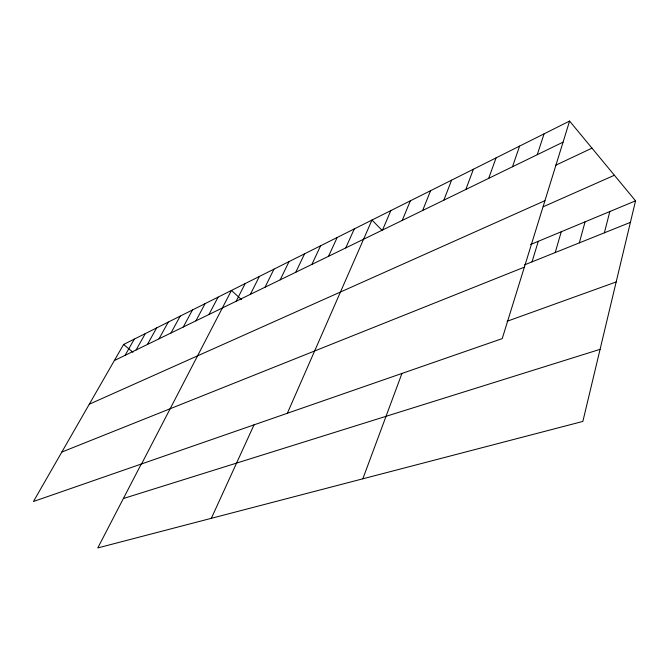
<?xml version="1.0" encoding="UTF-8"?>
<svg xmlns="http://www.w3.org/2000/svg" width="669" height="669" viewBox="0 0 669 669"><rect width="100%" height="100%" fill="white"/><g stroke="black" fill="none" stroke-linecap="round" stroke-linejoin="round"><path stroke-width="1" d="M569.587 121.064L502.235 338.606L33.45 501.499L123.581 344.476L569.587 121.064L635.55 200.834L582.858 421.428L97.774 547.936L141.51 463.533M604.366 232.812L609.827 211.538M579.321 242.872L585.074 221.84M555.22 252.548L561.249 231.758M532.022 261.863L538.294 241.308M537.257 154.706L544.089 133.833M512.487 166.757L519.596 146.101M488.704 178.339L496.055 157.892M362.832 478.812L401.977 373.344M465.833 189.469L473.409 169.24M443.831 200.182L451.608 180.162M422.641 210.492L430.602 190.682M402.228 220.427L410.356 200.825M382.551 230.011L390.821 210.61M287.344 413.275L371.972 220.051L381.982 230.245M345.764 247.915L354.286 228.915M211.337 518.316L254.136 424.614M328.546 256.294L337.176 237.478M311.896 264.406L320.618 245.774M295.782 272.25L304.579 253.81M280.169 279.851L289.041 261.596M265.041 287.21L273.981 269.139M250.373 294.352L259.363 276.456M236.149 301.276L245.189 283.556M141.577 463.926L231.432 290.455L241.484 299.578M208.945 314.514L218.061 297.145M195.925 320.852L205.082 303.651M183.281 327.007L192.463 309.973M170.988 332.995L180.187 316.119M159.038 338.807L168.245 322.098M147.406 344.468L156.63 327.919M136.091 349.979L145.324 333.588M125.078 355.339L134.31 339.099M114.349 360.558L563.055 142.146M555.462 165.352L591.981 148.15M89.295 404.21L544.934 200.675M543.161 206.78L614.401 175.261M530.592 244.519L635.55 200.834M524.571 264.857L630.407 222.359M61.841 452.043L524.354 267.148M507.085 321.279L616.174 281.95M123.372 498.522L600.076 349.335M123.581 344.476L132.98 352.287"/></g></svg>
